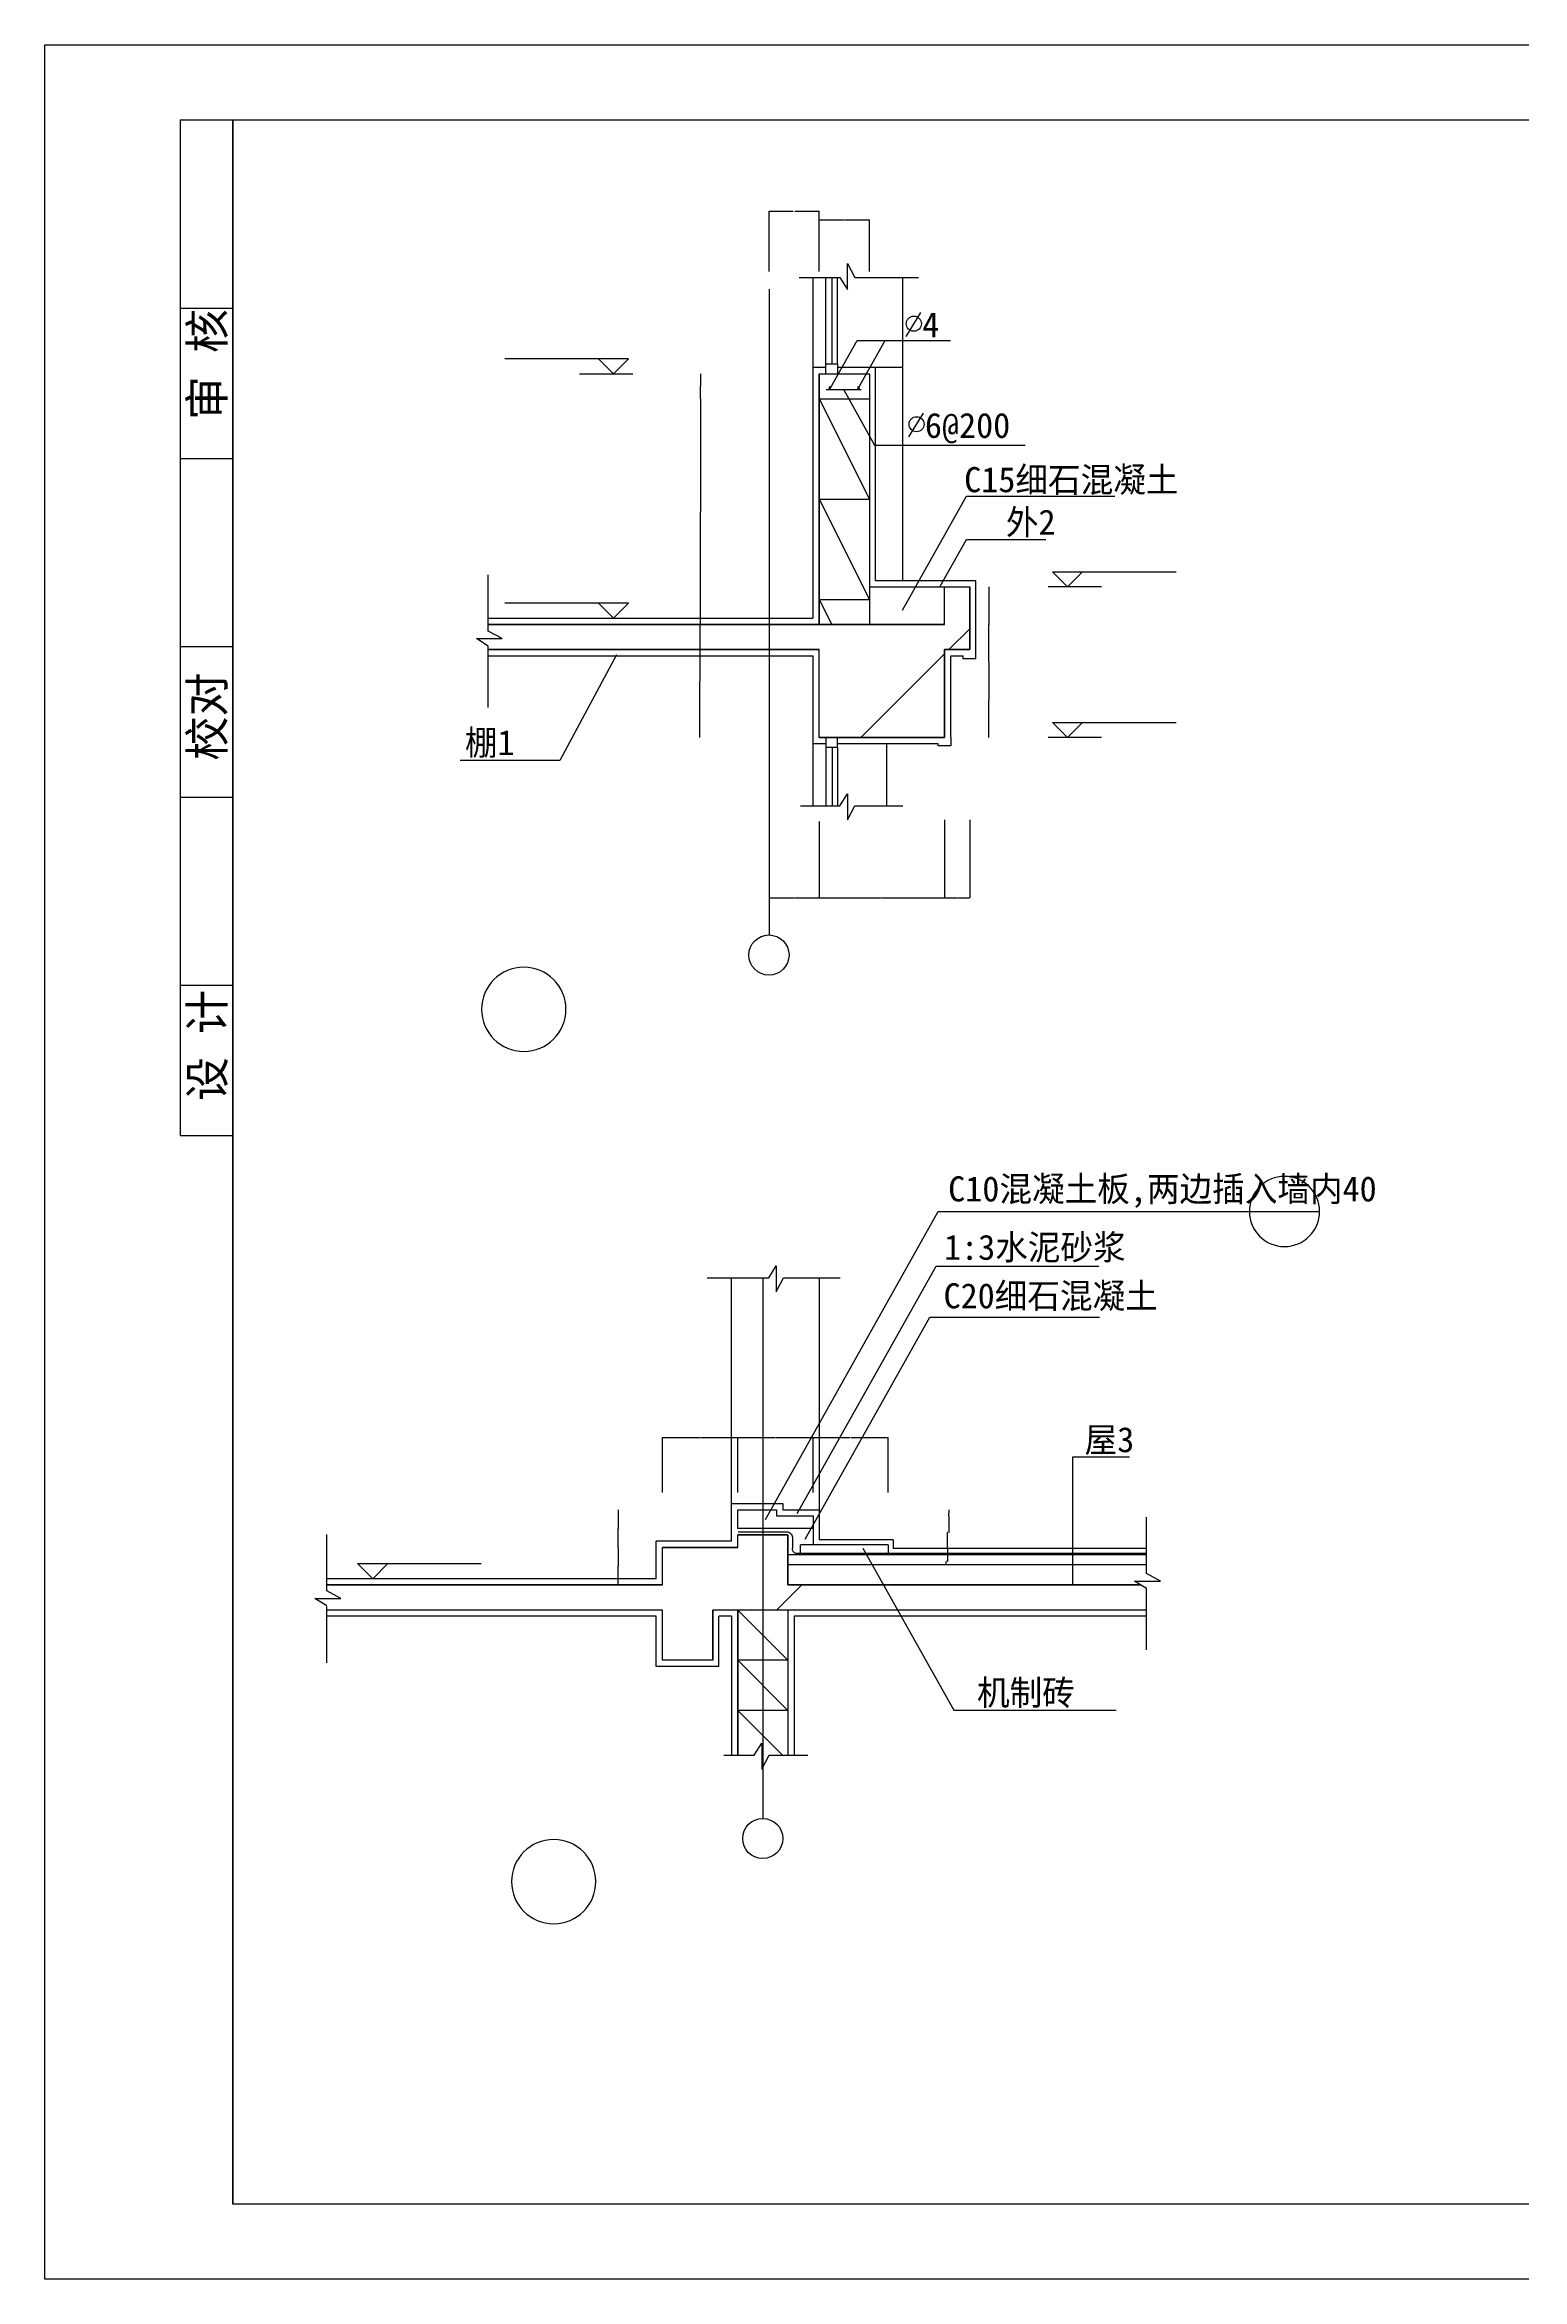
# Model space of a CAD drawing. Header units: metres. Extents: x -4844 to 18171, y -1948 to 18781.
# Drawn here: x 3335 to 9226, y 9871 to 18781 of the extents above; entities that cross this region are included whole.
import ezdxf

# ---------------------------------------------------------------- set-up
doc = ezdxf.new("R2010")
doc.units = ezdxf.units.M
for name, color, linetype in [('AXIS$ES', 1, 'Continuous'), ('DIMENSION$', 3, 'Continuous'), ('PUB_TEXT', 7, 'Continuous'), ('SYMBLE$', 7, 'Continuous'), ('TK', 143, 'Continuous'), ('WALL_$LINE', 252, 'Continuous'), ('WEATER', 4, 'Continuous')]:
    doc.layers.add(name, color=color, linetype=linetype)
doc.dimstyles.get("Standard").update_dxf_attribs({"dimtxt": 2.5, "dimasz": 2.5, "dimexe": 1.25, "dimexo": 0.625, "dimtad": 1, "dimcen": 2.5, "dimazin": 3, "dimtfac": 1, "dimtmove": 0, "dimatfit": 3})
pattern_1 = [(45, (0, 0), (-1571.54, 1571.54), [])]

# ---------------------------------------------------------------- blocks, each defined once
blk = doc.blocks.new('_INDEX1')
blk.add_lwpolyline([(-0.5, 0, 1), (0.5, 0, 1)], format="xyb", close=True)
blk = doc.blocks.new('_INDEX2')
blk.add_line((-0.5, 0), (0.5, 0))
blk.add_lwpolyline([(-0.5, 0, 1), (0.5, 0, 1)], format="xyb", close=True)
blk = doc.blocks.new('*D31')
for p, q in [((5798.26, 13008.67), (5798.26, 13227.85)), ((5798.51, 13227.85), (5946.76, 13227.85)), ((5949.76, 13227.85), (6098.01, 13227.85)), ((6098.26, 13008.67), (6098.26, 13227.85))]:
    blk.add_line(p, q)
at = {"layer": 'Defpoints'}
for p in [(5798.26, 13227.85), (5798.26, 13008.67), (6098.26, 13008.67)]:
    blk.add_point(p, dxfattribs=at)
at = {"layer": 'DIMENSION$', "insert": (5948.26, 13227.85), "char_height": 1, "attachment_point": 5}
blk.add_mtext('300', dxfattribs=at)
blk = doc.blocks.new('*D32')
for p, q in [((5621.51, 12789.39), (5621.51, 12714.39)), ((5621.26, 12714.39), (5621.01, 12714.39)), ((5621.51, 12639.39), (5621.51, 12714.39)), ((5621.51, 12714.39), (5621.51, 12714.39)), ((5621.76, 12714.39), (5622.01, 12714.39))]:
    blk.add_line(p, q)
at = {"layer": 'Defpoints'}
for p in [(5621.51, 12789.39), (5621.51, 12714.39), (5621.51, 12639.39)]:
    blk.add_point(p, dxfattribs=at)
at = {"layer": 'DIMENSION$', "insert": (5621.51, 12715.515), "char_height": 1, "attachment_point": 5}
blk.add_mtext('0', dxfattribs=at)
blk = doc.blocks.new('*D33')
for p, q in [((6098.26, 13008.67), (6098.26, 13227.85)), ((6098.51, 13227.85), (6246.76, 13227.85)), ((6249.76, 13227.85), (6398.01, 13227.85)), ((6398.26, 13008.67), (6398.26, 13227.85))]:
    blk.add_line(p, q)
at = {"layer": 'Defpoints'}
for p in [(6098.26, 13227.85), (6098.26, 13008.67), (6398.26, 13008.67)]:
    blk.add_point(p, dxfattribs=at)
at = {"layer": 'DIMENSION$', "insert": (6248.26, 13227.85), "char_height": 1, "attachment_point": 5}
blk.add_mtext('300', dxfattribs=at)
blk = doc.blocks.new('*D34')
for p, q in [((6398.26, 13008.67), (6398.26, 13227.85)), ((6398.51, 13227.85), (6546.76, 13227.85)), ((6549.76, 13227.85), (6698.01, 13227.85)), ((6698.26, 13008.67), (6698.26, 13227.85))]:
    blk.add_line(p, q)
at = {"layer": 'Defpoints'}
for p in [(6398.26, 13227.85), (6398.26, 13008.67), (6698.26, 13008.67)]:
    blk.add_point(p, dxfattribs=at)
at = {"layer": 'DIMENSION$', "insert": (6548.26, 13227.85), "char_height": 1, "attachment_point": 5}
blk.add_mtext('300', dxfattribs=at)
blk = doc.blocks.new('*D35')
for p, q in [((5621.51, 12939.39), (5621.51, 12864.39)), ((5621.26, 12864.39), (5621.01, 12864.39)), ((5621.51, 12789.39), (5621.51, 12864.39)), ((5621.51, 12864.39), (5621.51, 12864.39)), ((5621.76, 12864.39), (5622.01, 12864.39))]:
    blk.add_line(p, q)
at = {"layer": 'Defpoints'}
for p in [(5621.51, 12939.39), (5621.51, 12864.39), (5621.51, 12789.39)]:
    blk.add_point(p, dxfattribs=at)
at = {"layer": 'DIMENSION$', "insert": (5621.51, 12865.515), "char_height": 1, "attachment_point": 5}
blk.add_mtext('0', dxfattribs=at)
blk = doc.blocks.new('*D36')
for p, q in [((6939.88, 12926.26), (6939.63, 12926.26)), ((6940.13, 12938.63), (6940.13, 12926.26)), ((6940.13, 12913.89), (6940.13, 12926.26)), ((6940.13, 12926.26), (6940.13, 12926.26)), ((6940.38, 12926.26), (6940.63, 12926.26))]:
    blk.add_line(p, q)
at = {"layer": 'Defpoints'}
for p in [(6940.13, 12938.63), (6940.13, 12926.26), (6940.13, 12913.89)]:
    blk.add_point(p, dxfattribs=at)
at = {"layer": 'DIMENSION$', "insert": (6940.13, 12927.385), "char_height": 1, "attachment_point": 5}
blk.add_mtext('20', dxfattribs=at)
blk = doc.blocks.new('*D37')
for p, q in [((6935.71, 12849.14), (6934.04, 12849.14)), ((6934.29, 12784.39), (6934.29, 12849.14)), ((6940.38, 12849.14), (6938.71, 12849.14)), ((6940.13, 12913.89), (6940.13, 12849.14))]:
    blk.add_line(p, q)
at = {"layer": 'Defpoints'}
for p in [(6940.13, 12913.89), (6940.13, 12849.14), (6934.29, 12784.39)]:
    blk.add_point(p, dxfattribs=at)
at = {"layer": 'DIMENSION$', "insert": (6937.21, 12849.14), "char_height": 1, "attachment_point": 5}
blk.add_mtext('130', dxfattribs=at)
blk = doc.blocks.new('*D38')
for p, q in [((6934.29, 12784.39), (6934.29, 12732.73)), ((6930.985, 12732.73), (6929.43, 12732.73)), ((6929.68, 12719.39), (6929.68, 12732.73)), ((6934.54, 12732.73), (6932.985, 12732.73))]:
    blk.add_line(p, q)
at = {"layer": 'Defpoints'}
for p in [(6934.29, 12784.39), (6929.68, 12719.39), (6934.29, 12732.73)]:
    blk.add_point(p, dxfattribs=at)
at = {"layer": 'DIMENSION$', "insert": (6931.985, 12732.73), "char_height": 1, "attachment_point": 5}
blk.add_mtext('60', dxfattribs=at)
blk = doc.blocks.new('*D39')
for p, q in [((6222.96, 15689.92), (6222.96, 15379.63)), ((6422.96, 15683.78), (6422.96, 15379.63)), ((6223.21, 15379.63), (6321.46, 15379.63)), ((6324.46, 15379.63), (6422.71, 15379.63))]:
    blk.add_line(p, q)
at = {"layer": 'Defpoints'}
for p in [(6222.96, 15689.92), (6422.96, 15683.78), (6222.96, 15379.63)]:
    blk.add_point(p, dxfattribs=at)
at = {"layer": 'DIMENSION$', "insert": (6322.96, 15379.63), "char_height": 1, "attachment_point": 5}
blk.add_mtext('200', dxfattribs=at)
blk = doc.blocks.new('*D40')
for p, q in [((6422.96, 15683.78), (6422.96, 15379.63)), ((6922.96, 15689.92), (6922.96, 15379.63)), ((6423.21, 15379.63), (6671.46, 15379.63)), ((6674.46, 15379.63), (6922.71, 15379.63))]:
    blk.add_line(p, q)
at = {"layer": 'Defpoints'}
for p in [(6422.96, 15683.78), (6922.96, 15689.92), (6422.96, 15379.63)]:
    blk.add_point(p, dxfattribs=at)
at = {"layer": 'DIMENSION$', "insert": (6672.96, 15379.63), "char_height": 1, "attachment_point": 5}
blk.add_mtext('500', dxfattribs=at)
blk = doc.blocks.new('*D41')
for p, q in [((6922.96, 15689.92), (6922.96, 15379.63)), ((7022.96, 15689.92), (7022.96, 15379.63)), ((6923.21, 15379.63), (6971.46, 15379.63)), ((6974.46, 15379.63), (7022.71, 15379.63))]:
    blk.add_line(p, q)
at = {"layer": 'Defpoints'}
for p in [(6922.96, 15689.92), (7022.96, 15689.92), (6922.96, 15379.63)]:
    blk.add_point(p, dxfattribs=at)
at = {"layer": 'DIMENSION$', "insert": (6972.96, 15379.63), "char_height": 1, "attachment_point": 5}
blk.add_mtext('100', dxfattribs=at)
blk = doc.blocks.new('*D42')
for p, q in [((5947.07, 16468.72), (5947.07, 16243.72)), ((5946.82, 16243.72), (5946.57, 16243.72)), ((5947.07, 16018.72), (5947.07, 16243.72)), ((5947.07, 16243.72), (5947.07, 16243.72)), ((5947.32, 16243.72), (5947.57, 16243.72))]:
    blk.add_line(p, q)
at = {"layer": 'Defpoints'}
for p in [(5947.07, 16468.72), (5947.07, 16243.72), (5947.07, 16018.72)]:
    blk.add_point(p, dxfattribs=at)
at = {"layer": 'DIMENSION$', "insert": (5947.07, 16244.845), "char_height": 1, "attachment_point": 5}
blk.add_mtext('0', dxfattribs=at)
blk = doc.blocks.new('*D43')
for p, q in [((5950.22, 17368.72), (5950.22, 16918.72)), ((5949.97, 16918.72), (5949.72, 16918.72)), ((5950.22, 16468.72), (5950.22, 16918.72)), ((5950.22, 16918.72), (5950.22, 16918.72)), ((5950.47, 16918.72), (5950.72, 16918.72))]:
    blk.add_line(p, q)
at = {"layer": 'Defpoints'}
for p in [(5950.22, 17368.72), (5950.22, 16918.72), (5950.22, 16468.72)]:
    blk.add_point(p, dxfattribs=at)
at = {"layer": 'DIMENSION$', "insert": (5950.22, 16919.845), "char_height": 1, "attachment_point": 5}
blk.add_mtext('0', dxfattribs=at)
blk = doc.blocks.new('*D44')
for p, q in [((5950.22, 17468.72), (5950.22, 17418.72)), ((5949.97, 17418.72), (5949.72, 17418.72)), ((5950.22, 17368.72), (5950.22, 17418.72)), ((5950.22, 17418.72), (5950.22, 17418.72)), ((5950.47, 17418.72), (5950.72, 17418.72))]:
    blk.add_line(p, q)
at = {"layer": 'Defpoints'}
for p in [(5950.22, 17468.72), (5950.22, 17418.72), (5950.22, 17368.72)]:
    blk.add_point(p, dxfattribs=at)
at = {"layer": 'DIMENSION$', "insert": (5950.22, 17419.845), "char_height": 1, "attachment_point": 5}
blk.add_mtext('0', dxfattribs=at)
blk = doc.blocks.new('*D45')
for p, q in [((6222.96, 17875.95), (6222.96, 18117.24)), ((6223.21, 18117.24), (6319.46, 18117.24)), ((6326.46, 18117.24), (6422.71, 18117.24)), ((6422.96, 17875.95), (6422.96, 18117.24))]:
    blk.add_line(p, q)
at = {"layer": 'Defpoints'}
for p in [(6222.96, 18117.24), (6222.96, 17875.95), (6422.96, 17875.95)]:
    blk.add_point(p, dxfattribs=at)
at = {"layer": 'DIMENSION$', "insert": (6322.96, 18117.24), "char_height": 1, "attachment_point": 5}
blk.add_mtext('200(50)', dxfattribs=at)
blk = doc.blocks.new('*D46')
for p, q in [((6422.96, 17875.95), (6422.96, 18081.91)), ((6423.21, 18081.91), (6521.46, 18081.91)), ((6524.46, 18081.91), (6622.71, 18081.91)), ((6622.96, 17875.95), (6622.96, 18081.91))]:
    blk.add_line(p, q)
at = {"layer": 'Defpoints'}
for p in [(6422.96, 18081.91), (6422.96, 17875.95), (6622.96, 17875.95)]:
    blk.add_point(p, dxfattribs=at)
at = {"layer": 'DIMENSION$', "insert": (6522.96, 18081.91), "char_height": 1, "attachment_point": 5}
blk.add_mtext('200', dxfattribs=at)
blk = doc.blocks.new('*D47')
for p, q in [((7099.83, 16318.72), (7099.83, 16168.72)), ((7099.58, 16168.72), (7099.33, 16168.72)), ((7099.83, 16018.72), (7099.83, 16168.72)), ((7099.83, 16168.72), (7099.83, 16168.72)), ((7100.08, 16168.72), (7100.33, 16168.72))]:
    blk.add_line(p, q)
at = {"layer": 'Defpoints'}
for p in [(7099.83, 16318.72), (7099.83, 16168.72), (7099.83, 16018.72)]:
    blk.add_point(p, dxfattribs=at)
at = {"layer": 'DIMENSION$', "insert": (7099.83, 16169.845), "char_height": 1, "attachment_point": 5}
blk.add_mtext('0', dxfattribs=at)
blk = doc.blocks.new('*D48')
for p, q in [((7099.83, 16618.72), (7099.83, 16468.72)), ((7099.58, 16468.72), (7099.33, 16468.72)), ((7099.83, 16318.72), (7099.83, 16468.72)), ((7099.83, 16468.72), (7099.83, 16468.72)), ((7100.08, 16468.72), (7100.33, 16468.72))]:
    blk.add_line(p, q)
at = {"layer": 'Defpoints'}
for p in [(7099.83, 16618.72), (7099.83, 16468.72), (7099.83, 16318.72)]:
    blk.add_point(p, dxfattribs=at)
at = {"layer": 'DIMENSION$', "insert": (7099.83, 16469.845), "char_height": 1, "attachment_point": 5}
blk.add_mtext('0', dxfattribs=at)

msp = doc.modelspace()

# ---------------------------------------------------------------- hatches: boundary and pattern name
h = msp.add_hatch()
h.set_pattern_fill('AN31C', scale=700)
h.set_pattern_definition(pattern_1)
h.paths.add_polyline_path([(6922.96, 16368.72), (7022.96, 16368.72), (7022.96, 16618.72), (6922.96, 16618.72), (6922.96, 16468.72), (6622.96, 16468.72), (6422.96, 16468.72), (6222.96, 16468.72), (6222.96, 16368.72), (6422.96, 16368.72), (6422.96, 16018.72), (6922.96, 16018.72)])
h.paths.add_polyline_path([(6222.96, 16468.72), (5103.36, 16468.72), (5103.36, 16442.3), (5158.9, 16412.64), (5056.13, 16412.64), (5103.36, 16382.97), (5103.36, 16368.72), (6222.96, 16368.72)])
h = msp.add_hatch()
h.set_pattern_fill('AN31C', scale=700)
h.set_pattern_definition(pattern_1)
h.paths.add_polyline_path([(6198.26, 12839.39), (6098.26, 12839.39), (6098.26, 12789.39), (5798.26, 12789.39), (5798.26, 12639.39), (4460.07, 12639.39), (4460.07, 12615.48), (4515.61, 12585.81), (4412.84, 12585.81), (4460.07, 12556.14), (4460.07, 12539.39), (5798.26, 12539.39), (5798.26, 12339.39), (5998.26, 12339.39), (5998.26, 12539.39), (6198.26, 12539.39)])
h.paths.add_polyline_path([(6679.01, 12639.39), (6298.26, 12639.39), (6298.26, 12839.39), (6198.26, 12839.39), (6198.26, 12539.39), (6298.26, 12539.39), (6735.1, 12539.39)])
h.paths.add_polyline_path([(7727.46, 12625.22), (7704.9, 12639.39), (6679.01, 12639.39), (6735.1, 12539.39), (7727.46, 12539.39)])

# ---------------------------------------------------------------- linework, layer by layer
for p, q in [((6342.57, 17852.32), (6505.68, 17852.32)), ((6397.96, 17852.32), (6397.96, 16493.72)), ((6449.11, 17507.76), (6449.11, 17852.32)), ((6474.87, 17507.76), (6474.87, 17852.32)), ((6495.44, 17507.76), (6495.44, 17852.32)), ((6505.68, 17852.32), (6535.35, 17805.08)), ((6535.35, 17805.08), (6535.35, 17907.86)), ((6535.35, 17907.86), (6565.02, 17852.32)), ((6565.02, 17852.32), (6819.15, 17852.32)), ((6756.94, 16643.72), (6756.94, 17852.32)), ((6826.56, 17712.7), (6768.2, 17617.75)), ((6468.44, 17413.05), (6574.16, 17601.71)), ((6574.16, 17601.71), (6946.33, 17601.71)), ((6579.99, 17413.05), (6685.7, 17601.71)), ((5467.82, 17468.72), (5680.47, 17468.72)), ((6449.11, 17493.72), (6397.96, 17493.72)), ((6756.94, 17493.72), (6495.44, 17493.72)), ((6647.96, 16643.72), (6647.96, 17493.72)), ((6520.73, 17404.04), (6643.7, 17184.57)), ((6422.96, 17368.72), (6622.96, 16968.72)), ((6837.56, 17311.72), (6779.19, 17216.78)), ((6643.7, 17184.57), (7243.68, 17184.57)), ((6422.96, 16968.72), (6622.96, 16968.72)), ((6422.96, 16968.72), (6622.96, 16568.72)), ((6755.64, 16526.36), (7010.62, 16980.93)), ((7010.62, 16980.93), (7601.46, 16980.93)), ((6904.08, 16619.07), (7010.31, 16808.45)), ((7010.31, 16808.45), (7325.82, 16808.45)), ((5103.36, 16442.3), (5103.36, 16667.36)), ((7047.96, 16643.72), (6647.96, 16643.72)), ((7047.96, 16331.72), (7047.96, 16643.72)), ((7547.84, 16618.72), (7335.19, 16618.72)), ((5104.15, 16493.72), (6397.96, 16493.72)), ((6422.96, 16568.72), (6622.96, 16568.72)), ((6422.96, 16568.72), (6472.96, 16468.72)), ((5056.13, 16412.64), (5158.9, 16412.64)), ((5103.36, 16382.97), (5056.13, 16412.64)), ((5158.9, 16412.64), (5103.36, 16442.3)), ((5103.36, 16137.85), (5103.36, 16382.97)), ((5104.15, 16343.72), (6397.96, 16343.72)), ((5615.54, 16348.13), (5388.78, 15926.98)), ((6397.96, 16343.72), (6397.96, 15746.16)), ((6947.96, 16343.72), (6996.99, 16343.72)), ((6947.96, 16018.72), (6947.96, 16343.72)), ((6996.99, 16331.72), (6996.99, 16343.72)), ((7047.96, 16331.72), (6996.99, 16331.72)), ((6449.11, 15993.72), (6397.96, 15993.72)), ((6449.11, 15979.67), (6449.11, 15746.16)), ((6474.87, 15979.67), (6474.87, 15746.16)), ((6897.48, 15993.72), (6495.44, 15993.72)), ((6495.44, 15979.67), (6495.44, 15746.16)), ((6691.11, 15993.72), (6691.11, 15746.16)), ((6897.48, 15985.12), (6897.48, 15993.72)), ((6947.96, 15985.12), (6897.48, 15985.12)), ((6947.96, 16018.25), (6947.96, 15985.12)), ((7547.84, 16018.72), (7335.19, 16018.72)), ((5388.78, 15926.98), (4991.37, 15926.98)), ((6505.68, 15746.16), (6535.35, 15793.39)), ((6535.35, 15793.39), (6535.35, 15690.62)), ((6348.71, 15746.16), (6505.68, 15746.16)), ((6535.35, 15690.62), (6565.02, 15746.16)), ((6565.02, 15746.16), (6756.01, 15746.16)), ((6208.72, 12901.03), (6897.86, 14128.65)), ((6897.86, 14128.65), (8140.55, 14128.65)), ((6221.85, 13864.37), (6251.52, 13911.6)), ((6251.52, 13911.6), (6251.52, 13808.83)), ((6335.08, 12923.7), (6888.98, 13911.18)), ((6888.98, 13911.18), (7538.24, 13911.18)), ((5976.73, 13864.37), (6221.85, 13864.37)), ((6073.26, 12814.39), (6073.26, 13864.37)), ((6251.52, 13808.83), (6281.18, 13864.37)), ((6281.18, 13864.37), (6506.24, 13864.37)), ((6423.26, 13864.37), (6423.26, 12819.39)), ((6367.54, 12821.76), (6864.26, 13707.3)), ((6864.26, 13707.3), (7539.75, 13707.3)), ((7433.51, 12639.39), (7433.51, 13150.11)), ((7433.51, 13150.11), (7659.47, 13150.11)), ((6073.26, 12964.39), (6277.6, 12964.39)), ((6277.6, 12964.39), (6277.6, 12939.39)), ((6277.6, 12939.39), (6423.26, 12939.39)), ((4460.07, 12615.48), (4460.07, 12840.53)), ((7727.46, 12684.56), (7727.46, 12909.61)), ((6073.26, 12814.39), (5773.26, 12814.39)), ((5773.26, 12664.39), (5773.26, 12814.39)), ((6718.26, 12819.39), (6423.26, 12819.39)), ((6596.46, 12786.56), (6959.01, 12140.21)), ((6718.26, 12819.39), (6718.26, 12784.39)), ((7727.15, 12784.39), (6718.26, 12784.39)), ((5773.26, 12664.39), (4460.07, 12664.39)), ((7727.46, 12625.22), (7680.23, 12654.89)), ((7680.23, 12654.89), (7783, 12654.89)), ((7783, 12654.89), (7727.46, 12684.56)), ((4412.84, 12585.81), (4515.61, 12585.81)), ((4460.07, 12556.14), (4412.84, 12585.81)), ((4515.61, 12585.81), (4460.07, 12615.48)), ((7727.46, 12380.1), (7727.46, 12625.22)), ((4460.07, 12329.01), (4460.07, 12554.06)), ((5773.26, 12514.39), (4460.07, 12514.39)), ((5773.26, 12314.39), (5773.26, 12514.39)), ((6023.26, 12314.39), (6023.26, 12514.39)), ((6073.26, 12514.39), (6023.26, 12514.39)), ((6073.26, 12514.39), (6073.26, 11961.12)), ((6098.26, 12539.39), (6298.26, 12339.39)), ((7727.15, 12514.39), (6323.26, 12514.39)), ((6323.26, 12514.39), (6323.26, 11961.12)), ((6023.26, 12314.39), (5773.26, 12314.39)), ((6298.26, 12339.39), (6098.26, 12339.39)), ((6098.26, 12339.39), (6298.26, 12139.39)), ((6298.26, 12139.39), (6098.26, 12139.39)), ((6098.26, 12139.39), (6276.53, 11961.12)), ((6959.01, 12140.21), (7606.47, 12140.21)), ((6043.3, 11961.12), (6164.05, 11961.12)), ((6164.05, 11961.12), (6193.72, 12008.36)), ((6193.72, 12008.36), (6193.72, 11905.58)), ((6193.72, 11905.58), (6223.39, 11961.12)), ((6223.39, 11961.12), (6378.17, 11961.12))]:
    msp.add_line(p, q)
for points in [[(5104.15, 16468.72), (6422.96, 16468.72), (6422.96, 17468.72), (6622.96, 17468.72), (6622.96, 16468.72), (6922.96, 16468.72), (6922.96, 16618.72), (7022.96, 16618.72), (7022.96, 16368.72), (6922.96, 16368.72), (6922.96, 16018.72), (6422.96, 16018.72), (6422.96, 16368.72), (5104.15, 16368.72)], [(5542.95, 17528.72), (5602.95, 17468.72), (5662.95, 17528.72), (5169.98, 17528.72)], [(6422.96, 17368.72), (6622.96, 17368.72)], [(7472.71, 16678.72), (7412.71, 16618.72), (7352.71, 16678.72), (7845.68, 16678.72)], [(5542.95, 16553.72), (5602.95, 16493.72), (5662.95, 16553.72), (5169.98, 16553.72)], [(6422.96, 16468.72), (6622.96, 16468.72)], [(7472.71, 16078.72), (7412.71, 16018.72), (7352.71, 16078.72), (7845.68, 16078.72)], [(6098.26, 12864.39), (6098.26, 12939.39), (6252.6, 12939.39), (6252.6, 12914.39), (6398.26, 12914.39), (6398.26, 12864.39)], [(4460.07, 12639.39), (5798.26, 12639.39), (5798.26, 12789.39), (6098.26, 12789.39), (6098.26, 12839.39), (6298.26, 12839.39), (6298.26, 12639.39), (7703.85, 12640.05)], [(6398.26, 12864.39), (6098.26, 12864.39)], [(4703, 12724.39), (4643, 12664.39), (4583, 12724.39), (5075.97, 12724.39)], [(6298.26, 12539.39), (5998.26, 12539.39), (5998.26, 12339.39), (5798.26, 12339.39), (5798.26, 12539.39), (4460.07, 12539.39)], [(6098.26, 11961.12), (6098.26, 12539.39)], [(7727.15, 12539.39), (6298.26, 12539.39), (6298.26, 11961.12)]]:
    msp.add_lwpolyline(points)
for points in [[(6460.94, 17413.05, 1), (6468.44, 17413.05, 1)], [(6575.46, 17413.05, 1), (6582.96, 17413.05, 1)]]:
    msp.add_lwpolyline(points, format="xyb", close=True)
for centre, radius in [((6800.15, 17668.46), 30), ((6811.14, 17267.49), 30), ((6222.59, 15151.08), 80), ((6197.9, 11628.47), 80)]:
    msp.add_circle(centre, radius)
at = {"layer": 'AXIS$ES'}
for p, q in [((6222.96, 17806.75), (6222.96, 15230.27)), ((6198.26, 13864.37), (6198.26, 11707.65))]:
    msp.add_line(p, q, dxfattribs=at)
at = {"layer": 'TK'}
for p, q in [((3875.45, 18480.87), (3875.45, 14430.87)), ((3875.45, 18480.87), (4085.45, 18480.87)), ((4085.45, 18480.87), (4085.45, 10170.87)), ((3875.45, 17730.87), (4085.45, 17730.87)), ((3875.45, 17130.87), (4085.45, 17130.87)), ((3875.45, 16380.87), (4085.45, 16380.87)), ((3875.45, 15780.87), (4085.45, 15780.87)), ((3875.45, 15030.87), (4085.45, 15030.87)), ((3875.45, 14430.87), (4085.45, 14430.87))]:
    msp.add_line(p, q, dxfattribs=at)
for points in [[(3335.45, 9870.87), (3335.45, 18780.87), (15935.45, 18780.87), (15935.45, 9870.87)], [(4085.45, 10170.87), (4085.45, 18480.87), (15635.45, 18480.87), (15635.45, 10170.87)]]:
    msp.add_lwpolyline(points, close=True, dxfattribs=at)
msp.add_lwpolyline([(4085.45, 18480.87), (15635.45, 18480.87), (15635.45, 10170.87), (4085.45, 10170.87), (4085.45, 18480.87)], dxfattribs=at)
at = {"layer": 'WALL_$LINE'}
for p, q in [((6422.96, 17468.72), (6622.96, 17468.72)), ((6422.96, 17468.72), (6422.96, 16468.72)), ((6622.96, 17468.72), (6622.96, 16468.72)), ((6451.06, 17405.53), (6590.17, 17405.53)), ((6422.96, 17368.72), (6622.96, 17368.72)), ((6622.96, 16618.72), (7022.96, 16618.72)), ((6922.96, 16468.72), (6922.96, 16618.72)), ((7022.96, 16368.72), (7022.96, 16618.72)), ((6922.96, 16468.72), (5104.15, 16468.72)), ((5104.15, 16368.72), (6422.96, 16368.72)), ((6422.96, 16018.72), (6422.96, 16368.72)), ((6922.96, 16018.72), (6922.96, 16368.72)), ((6922.96, 16368.72), (7022.96, 16368.72)), ((6422.96, 16018.72), (6922.96, 16018.72)), ((6098.26, 12864.39), (6098.26, 12939.39)), ((6098.26, 12939.39), (6252.6, 12939.39)), ((6252.6, 12939.39), (6252.6, 12914.39)), ((6398.26, 12864.39), (6098.26, 12864.39)), ((6098.26, 12789.39), (6098.26, 12839.39)), ((6298.26, 12839.39), (6098.26, 12839.39)), ((6252.6, 12914.39), (6398.26, 12914.39)), ((6298.26, 12639.39), (6298.26, 12839.39)), ((6398.26, 12914.39), (6398.26, 12799.39)), ((6098.26, 12789.39), (5798.26, 12789.39)), ((5798.26, 12639.39), (5798.26, 12789.39)), ((7727.15, 12759.39), (6298.26, 12759.39)), ((6698.26, 12799.39), (6348.07, 12799.39)), ((6348.07, 12759.39), (6348.07, 12799.39)), ((6698.26, 12799.39), (6698.26, 12759.39)), ((7727.15, 12719.39), (6298.26, 12719.39)), ((5798.26, 12639.39), (4460.07, 12639.39)), ((7704.9, 12639.39), (6298.26, 12639.39)), ((5798.26, 12539.39), (4460.07, 12539.39)), ((5798.26, 12339.39), (5798.26, 12539.39)), ((7727.15, 12539.39), (5998.26, 12539.39)), ((5998.26, 12339.39), (5998.26, 12539.39)), ((6098.26, 12539.39), (6098.26, 11961.12)), ((6298.26, 12539.39), (6298.26, 11961.12)), ((5998.26, 12339.39), (5798.26, 12339.39))]:
    msp.add_line(p, q, dxfattribs=at)
for points in [[(6449.11, 17468.72), (6449.11, 17507.76), (6495.44, 17507.76), (6495.44, 17468.72)], [(6449.11, 16018.72), (6449.11, 15979.67), (6495.44, 15979.67), (6495.44, 16018.72)]]:
    msp.add_lwpolyline(points, dxfattribs=at)
at = {"layer": 'WEATER'}
for points in [[(6099.55, 12850.93), (6293.54, 12850.93, -0.42), (6315.93, 12829.83, -0.01), (6315.93, 12805.72)], [(6315.93, 12805.72), (6315.93, 12785.84, 0.42), (6328.32, 12766.63), (7725.26, 12766.63)]]:
    msp.add_lwpolyline(points, format="xyb", dxfattribs=at)

# ---------------------------------------------------------------- block references
at = {"layer": 'PUB_TEXT'}
for name, p, xscale, yscale, zscale in [('_INDEX1', (5245.28, 14934.55), 336, 336, 336), ('_INDEX2', (8277.83, 14128.65), 280, 280, 280), ('_INDEX1', (5364.56, 11456.58), 336, 336, 336)]:
    msp.add_blockref(name, p, dxfattribs=dict(at, xscale=xscale, yscale=yscale, zscale=zscale))

# ---------------------------------------------------------------- texts
at = {"layer": 'SYMBLE$'}
for s, p in [('4', (6833.42, 17613.92)), ('6@200', (6844.41, 17212.94)), ('C15细石混凝土', (7000.96, 16996.6)), ('外2', (7167.33, 16827.32)), ('棚1', (5010.59, 15948.31)), ('C10混凝土板,两边插入墙内40', (6937.17, 14168.64)), ('1:3水泥砂浆', (6920.55, 13935.92)), ('C20细石混凝土', (6918.62, 13742.36)), ('屋3', (7480.91, 13168.88)), ('机制砖', (7052.03, 12160.19))]:
    msp.add_text(s, height=100, dxfattribs=at).set_placement(p)
at = {"layer": 'TK'}
for s, p in [('审 核', (4050.58, 17284.05)), ('校对', (4050.58, 15926.54)), ('设 计', (4050.58, 14569.02))]:
    msp.add_text(s, height=135, rotation=90, dxfattribs=at).set_placement(p)

# ---------------------------------------------------------------- dimensions: what is measured, and where the dimension line sits
at = {"layer": 'DIMENSION$'}
for base, p1, p2, text, picture, middle in [((6222.96, 18117.24), (6222.96, 17875.95), (6422.96, 17875.95), '200(50)', '*D45', (6322.96, 18117.24)), ((6940.13, 12926.26), (6940.13, 12938.63), (6940.13, 12913.89), '20', '*D36', (6940.13, 12927.385)), ((6940.13, 12849.14), (6940.13, 12913.89), (6934.29, 12784.39), '130', '*D37', (6937.21, 12849.14)), ((6934.29, 12732.73), (6934.29, 12784.39), (6929.68, 12719.39), '60', '*D38', (6931.985, 12732.73))]:
    dim = msp.add_linear_dim(base=base, p1=p1, p2=p2, text=text, dimstyle='Standard', dxfattribs=at)
    dim.commit()
    dim.dimension.update_dxf_attribs({"geometry": picture, "text_midpoint": middle})
for base, p1, p2, picture, middle in [((6422.96, 18081.91), (6422.96, 17875.95), (6622.96, 17875.95), '*D46', (6522.96, 18081.91)), ((5950.22, 17418.72), (5950.22, 17368.72), (5950.22, 17468.72), '*D44', (5950.22, 17419.845)), ((5950.22, 16918.72), (5950.22, 16468.72), (5950.22, 17368.72), '*D43', (5950.22, 16919.845)), ((7099.83, 16468.72), (7099.83, 16318.72), (7099.83, 16618.72), '*D48', (7099.83, 16469.845)), ((5947.07, 16243.72), (5947.07, 16468.72), (5947.07, 16018.72), '*D42', (5947.07, 16244.845)), ((7099.83, 16168.72), (7099.83, 16018.72), (7099.83, 16318.72), '*D47', (7099.83, 16169.845)), ((6222.96, 15379.63), (6222.96, 15689.92), (6422.96, 15683.78), '*D39', (6322.96, 15379.63)), ((6422.96, 15379.63), (6422.96, 15683.78), (6922.96, 15689.92), '*D40', (6672.96, 15379.63)), ((6922.96, 15379.63), (6922.96, 15689.92), (7022.96, 15689.92), '*D41', (6972.96, 15379.63)), ((5798.26, 13227.85), (5798.26, 13008.67), (6098.26, 13008.67), '*D31', (5948.26, 13227.85)), ((6098.26, 13227.85), (6098.26, 13008.67), (6398.26, 13008.67), '*D33', (6248.26, 13227.85)), ((6398.26, 13227.85), (6398.26, 13008.67), (6698.26, 13008.67), '*D34', (6548.26, 13227.85)), ((5621.51, 12864.39), (5621.51, 12939.39), (5621.51, 12789.39), '*D35', (5621.51, 12865.515)), ((5621.51, 12714.39), (5621.51, 12789.39), (5621.51, 12639.39), '*D32', (5621.51, 12715.515))]:
    dim = msp.add_linear_dim(base=base, p1=p1, p2=p2, dimstyle='Standard', dxfattribs=at)
    dim.commit()
    dim.dimension.update_dxf_attribs({"geometry": picture, "text_midpoint": middle})

doc.saveas('drawing.dxf')
